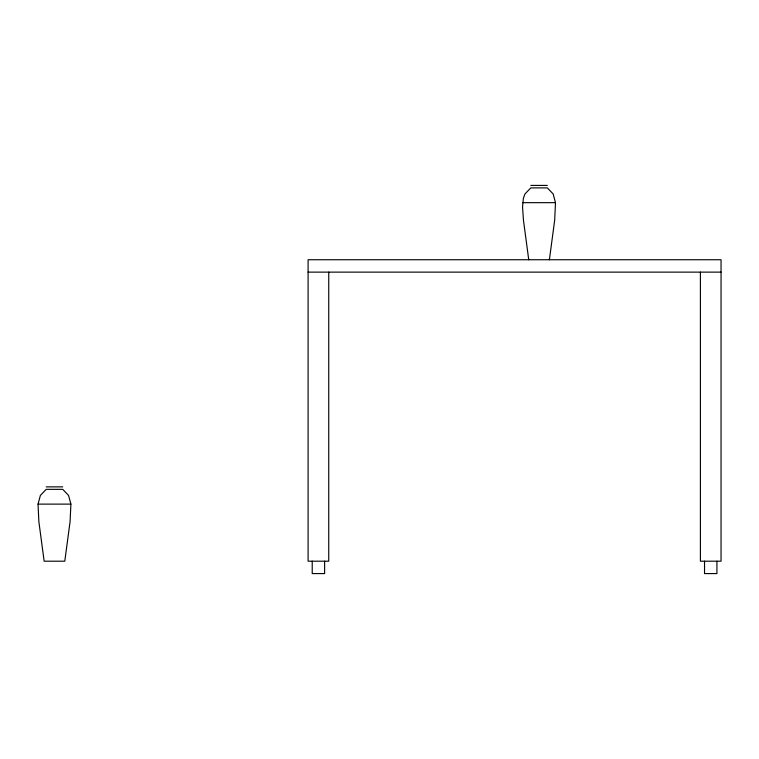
<?xml version="1.0" encoding="UTF-8"?>
<svg xmlns="http://www.w3.org/2000/svg" width="759" height="759" viewBox="0 0 759 759"><rect width="100%" height="100%" fill="white"/><g stroke="black" fill="none" stroke-linecap="round" stroke-linejoin="round"><path stroke-width="1.14" d="M38.045 504.118L38.861 521.651L44.145 561.195L64.79 561.195L70.075 521.651L70.9 504.118L68.557 495.409L62.731 489.346L46.214 489.346L40.379 495.409L38.045 504.118L70.9 504.118M549.393 259.739L554.677 220.195L555.493 202.662L553.159 193.953L547.324 187.89L530.807 187.89L524.972 193.953L523.378 198.308L522.543 207.017L523.454 220.195L528.738 259.739M530.807 185.414L547.324 185.414M522.638 202.662L555.493 202.662M308.097 272.13L721.05 272.13M46.214 486.87L62.731 486.87M716.923 561.195L716.923 573.586L704.532 573.586L704.532 561.195M700.405 272.13L700.405 561.195L721.05 561.195L721.05 259.739L308.097 259.739L308.097 561.195L328.742 561.195L328.742 272.13M324.615 561.195L324.615 573.586L312.224 573.586L312.224 561.195"/></g></svg>
